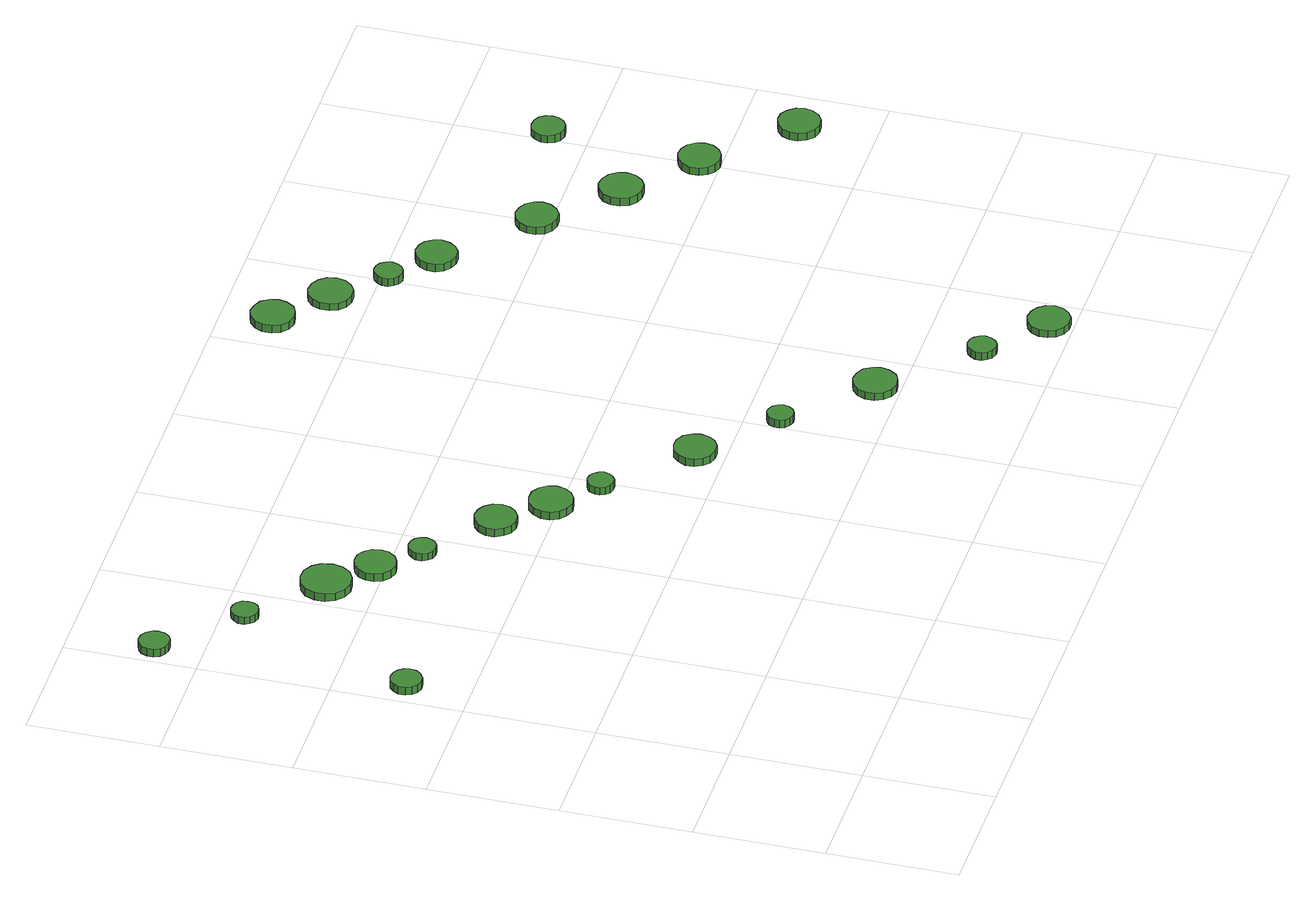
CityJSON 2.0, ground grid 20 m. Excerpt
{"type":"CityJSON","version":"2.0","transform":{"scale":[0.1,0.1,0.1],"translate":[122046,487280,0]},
"CityObjects":{
"tree1":{"type":"SolitaryVegetationObject","attributes":{"function":"something"},"geometry":[{"type":"MultiSurface","lod":"1","boundaries":[[[0,1,2,3,4,5,6,7,8,9,10,11,12,13,14]],[[15,16,17,18,19,20,21,22,23,24,25,26,27,28,29]],[[0,29,28,1]],[[1,28,27,2]],[[2,27,26,3]],[[3,26,25,4]],[[4,25,24,5]],[[5,24,23,6]],[[6,23,22,7]],[[7,22,21,8]],[[8,21,20,9]],[[9,20,19,10]],[[10,19,18,11]],[[11,18,17,12]],[[12,17,16,13]],[[13,16,15,14]],[[14,15,29,0]]]}]},
"tree2":{"type":"SolitaryVegetationObject","attributes":{"function":"something"},"geometry":[{"type":"MultiSurface","lod":"1","boundaries":[[[30,31,32,33,34,35,36,37,38,39,40,41,42,43,44]],[[45,46,47,48,49,50,51,52,53,54,55,56,57,58,59]],[[30,59,58,31]],[[31,58,57,32]],[[32,57,56,33]],[[33,56,55,34]],[[34,55,54,35]],[[35,54,53,36]],[[36,53,52,37]],[[37,52,51,38]],[[38,51,50,39]],[[39,50,49,40]],[[40,49,48,41]],[[41,48,47,42]],[[42,47,46,43]],[[43,46,45,44]],[[44,45,59,30]]]}]},
"tree3":{"type":"SolitaryVegetationObject","attributes":{"function":"something"},"geometry":[{"type":"MultiSurface","lod":"1","boundaries":[[[60,61,62,63,64,65,66,67,68,69,70,71,72,73,74]],[[75,76,77,78,79,80,81,82,83,84,85,86,87,88,89]],[[60,89,88,61]],[[61,88,87,62]],[[62,87,86,63]],[[63,86,85,64]],[[64,85,84,65]],[[65,84,83,66]],[[66,83,82,67]],[[67,82,81,68]],[[68,81,80,69]],[[69,80,79,70]],[[70,79,78,71]],[[71,78,77,72]],[[72,77,76,73]],[[73,76,75,74]],[[74,75,89,60]]]}]},
"tree4":{"type":"SolitaryVegetationObject","attributes":{"function":"something"},"geometry":[{"type":"MultiSurface","lod":"1","boundaries":[[[90,91,92,93,94,95,96,97,98,99,100,101,102,103,104]],[[105,106,107,108,109,110,111,112,113,114,115,116,117,118,119]],[[90,119,118,91]],[[91,118,117,92]],[[92,117,116,93]],[[93,116,115,94]],[[94,115,114,95]],[[95,114,113,96]],[[96,113,112,97]],[[97,112,111,98]],[[98,111,110,99]],[[99,110,109,100]],[[100,109,108,101]],[[101,108,107,102]],[[102,107,106,103]],[[103,106,105,104]],[[104,105,119,90]]]}]},
"tree5":{"type":"SolitaryVegetationObject","attributes":{"function":"something"},"geometry":[{"type":"MultiSurface","lod":"1","boundaries":[[[120,121,122,123,124,125,126,127,128,129,130,131,132,133,134]],[[135,136,137,138,139,140,141,142,143,144,145,146,147,148,149]],[[120,149,148,121]],[[121,148,147,122]],[[122,147,146,123]],[[123,146,145,124]],[[124,145,144,125]],[[125,144,143,126]],[[126,143,142,127]],[[127,142,141,128]],[[128,141,140,129]],[[129,140,139,130]],[[130,139,138,131]],[[131,138,137,132]],[[132,137,136,133]],[[133,136,135,134]],[[134,135,149,120]]]}]},
"tree6":{"type":"SolitaryVegetationObject","attributes":{"function":"something"},"geometry":[{"type":"MultiSurface","lod":"1","boundaries":[[[150,151,152,153,154,155,156,157,158,159,160,161,162,163,164]],[[165,166,167,168,169,170,171,172,173,174,175,176,177,178,179]],[[150,179,178,151]],[[151,178,177,152]],[[152,177,176,153]],[[153,176,175,154]],[[154,175,174,155]],[[155,174,173,156]],[[156,173,172,157]],[[157,172,171,158]],[[158,171,170,159]],[[159,170,169,160]],[[160,169,168,161]],[[161,168,167,162]],[[162,167,166,163]],[[163,166,165,164]],[[164,165,179,150]]]}]},
"tree7":{"type":"SolitaryVegetationObject","attributes":{"function":"something"},"geometry":[{"type":"MultiSurface","lod":"1","boundaries":[[[180,181,182,183,184,185,186,187,188,189,190,191,192,193,194]],[[195,196,197,198,199,200,201,202,203,204,205,206,207,208,209]],[[180,209,208,181]],[[181,208,207,182]],[[182,207,206,183]],[[183,206,205,184]],[[184,205,204,185]],[[185,204,203,186]],[[186,203,202,187]],[[187,202,201,188]],[[188,201,200,189]],[[189,200,199,190]],[[190,199,198,191]],[[191,198,197,192]],[[192,197,196,193]],[[193,196,195,194]],[[194,195,209,180]]]}]},
"tree8":{"type":"SolitaryVegetationObject","attributes":{"function":"something"},"geometry":[{"type":"MultiSurface","lod":"1","boundaries":[[[210,211,212,213,214,215,216,217,218,219,220,221,222,223,224]],[[225,226,227,228,229,230,231,232,233,234,235,236,237,238,239]],[[210,239,238,211]],[[211,238,237,212]],[[212,237,236,213]],[[213,236,235,214]],[[214,235,234,215]],[[215,234,233,216]],[[216,233,232,217]],[[217,232,231,218]],[[218,231,230,219]],[[219,230,229,220]],[[220,229,228,221]],[[221,228,227,222]],[[222,227,226,223]],[[223,226,225,224]],[[224,225,239,210]]]}]},
"tree9":{"type":"SolitaryVegetationObject","attributes":{"function":"something"},"geometry":[{"type":"MultiSurface","lod":"1","boundaries":[[[240,241,242,243,244,245,246,247,248,249,250,251,252,253,254]],[[255,256,257,258,259,260,261,262,263,264,265,266,267,268,269]],[[240,269,268,241]],[[241,268,267,242]],[[242,267,266,243]],[[243,266,265,244]],[[244,265,264,245]],[[245,264,263,246]],[[246,263,262,247]],[[247,262,261,248]],[[248,261,260,249]],[[249,260,259,250]],[[250,259,258,251]],[[251,258,257,252]],[[252,257,256,253]],[[253,256,255,254]],[[254,255,269,240]]]}]},
"tree10":{"type":"SolitaryVegetationObject","attributes":{"function":"something"},"geometry":[{"type":"MultiSurface","lod":"1","boundaries":[[[270,271,272,273,274,275,276,277,278,279,280,281,282,283,284]],[[285,286,287,288,289,290,291,292,293,294,295,296,297,298,299]],[[270,299,298,271]],[[271,298,297,272]],[[272,297,296,273]],[[273,296,295,274]],[[274,295,294,275]],[[275,294,293,276]],[[276,293,292,277]],[[277,292,291,278]],[[278,291,290,279]],[[279,290,289,280]],[[280,289,288,281]],[[281,288,287,282]],[[282,287,286,283]],[[283,286,285,284]],[[284,285,299,270]]]}]},
"tree11":{"type":"SolitaryVegetationObject","attributes":{"function":"something"},"geometry":[{"type":"MultiSurface","lod":"1","boundaries":[[[300,301,302,303,304,305,306,307,308,309,310,311,312,313,314]],[[315,316,317,318,319,320,321,322,323,324,325,326,327,328,329]],[[300,329,328,301]],[[301,328,327,302]],[[302,327,326,303]],[[303,326,325,304]],[[304,325,324,305]],[[305,324,323,306]],[[306,323,322,307]],[[307,322,321,308]],[[308,321,320,309]],[[309,320,319,310]],[[310,319,318,311]],[[311,318,317,312]],[[312,317,316,313]],[[313,316,315,314]],[[314,315,329,300]]]}]},
"tree12":{"type":"SolitaryVegetationObject","attributes":{"function":"something"},"geometry":[{"type":"MultiSurface","lod":"1","boundaries":[[[330,331,332,333,334,335,336,337,338,339,340,341,342,343,344]],[[345,346,347,348,349,350,351,352,353,354,355,356,357,358,359]],[[330,359,358,331]],[[331,358,357,332]],[[332,357,356,333]],[[333,356,355,334]],[[334,355,354,335]],[[335,354,353,336]],[[336,353,352,337]],[[337,352,351,338]],[[338,351,350,339]],[[339,350,349,340]],[[340,349,348,341]],[[341,348,347,342]],[[342,347,346,343]],[[343,346,345,344]],[[344,345,359,330]]]}]},
"tree13":{"type":"SolitaryVegetationObject","attributes":{"function":"something"},"geometry":[{"type":"MultiSurface","lod":"1","boundaries":[[[360,361,362,363,364,365,366,367,368,369,370,371,372,373,374]],[[375,376,377,378,379,380,381,382,383,384,385,386,387,388,389]],[[360,389,388,361]],[[361,388,387,362]],[[362,387,386,363]],[[363,386,385,364]],[[364,385,384,365]],[[365,384,383,366]],[[366,383,382,367]],[[367,382,381,368]],[[368,381,380,369]],[[369,380,379,370]],[[370,379,378,371]],[[371,378,377,372]],[[372,377,376,373]],[[373,376,375,374]],[[374,375,389,360]]]}]},
"tree14":{"type":"SolitaryVegetationObject","attributes":{"function":"something"},"geometry":[{"type":"MultiSurface","lod":"1","boundaries":[[[390,391,392,393,394,395,396,397,398,399,400,401,402,403,404]],[[405,406,407,408,409,410,411,412,413,414,415,416,417,418,419]],[[390,419,418,391]],[[391,418,417,392]],[[392,417,416,393]],[[393,416,415,394]],[[394,415,414,395]],[[395,414,413,396]],[[396,413,412,397]],[[397,412,411,398]],[[398,411,410,399]],[[399,410,409,400]],[[400,409,408,401]],[[401,408,407,402]],[[402,407,406,403]],[[403,406,405,404]],[[404,405,419,390]]]}]},
"tree15":{"type":"SolitaryVegetationObject","attributes":{"function":"something"},"geometry":[{"type":"MultiSurface","lod":"1","boundaries":[[[420,421,422,423,424,425,426,427,428,429,430,431,432,433,434]],[[435,436,437,438,439,440,441,442,443,444,445,446,447,448,449]],[[420,449,448,421]],[[421,448,447,422]],[[422,447,446,423]],[[423,446,445,424]],[[424,445,444,425]],[[425,444,443,426]],[[426,443,442,427]],[[427,442,441,428]],[[428,441,440,429]],[[429,440,439,430]],[[430,439,438,431]],[[431,438,437,432]],[[432,437,436,433]],[[433,436,435,434]],[[434,435,449,420]]]}]},
"tree16":{"type":"SolitaryVegetationObject","attributes":{"function":"something"},"geometry":[{"type":"MultiSurface","lod":"1","boundaries":[[[450,451,452,453,454,455,456,457,458,459,460,461,462,463,464]],[[465,466,467,468,469,470,471,472,473,474,475,476,477,478,479]],[[450,479,478,451]],[[451,478,477,452]],[[452,477,476,453]],[[453,476,475,454]],[[454,475,474,455]],[[455,474,473,456]],[[456,473,472,457]],[[457,472,471,458]],[[458,471,470,459]],[[459,470,469,460]],[[460,469,468,461]],[[461,468,467,462]],[[462,467,466,463]],[[463,466,465,464]],[[464,465,479,450]]]}]},
"tree17":{"type":"SolitaryVegetationObject","attributes":{"function":"something"},"geometry":[{"type":"MultiSurface","lod":"1","boundaries":[[[480,481,482,483,484,485,486,487,488,489,490,491,492,493,494]],[[495,496,497,498,499,500,501,502,503,504,505,506,507,508,509]],[[480,509,508,481]],[[481,508,507,482]],[[482,507,506,483]],[[483,506,505,484]],[[484,505,504,485]],[[485,504,503,486]],[[486,503,502,487]],[[487,502,501,488]],[[488,501,500,489]],[[489,500,499,490]],[[490,499,498,491]],[[491,498,497,492]],[[492,497,496,493]],[[493,496,495,494]],[[494,495,509,480]]]}]},
"tree18":{"type":"SolitaryVegetationObject","attributes":{"function":"something"},"geometry":[{"type":"MultiSurface","lod":"1","boundaries":[[[510,511,512,513,514,515,516,517,518,519,520,521,522,523,524]],[[525,526,527,528,529,530,531,532,533,534,535,536,537,538,539]],[[510,539,538,511]],[[511,538,537,512]],[[512,537,536,513]],[[513,536,535,514]],[[514,535,534,515]],[[515,534,533,516]],[[516,533,532,517]],[[517,532,531,518]],[[518,531,530,519]],[[519,530,529,520]],[[520,529,528,521]],[[521,528,527,522]],[[522,527,526,523]],[[523,526,525,524]],[[524,525,539,510]]]}]},
"tree19":{"type":"SolitaryVegetationObject","attributes":{"function":"something"},"geometry":[{"type":"MultiSurface","lod":"1","boundaries":[[[540,541,542,543,544,545,546,547,548,549,550,551,552,553,554]],[[555,556,557,558,559,560,561,562,563,564,565,566,567,568,569]],[[540,569,568,541]],[[541,568,567,542]],[[542,567,566,543]],[[543,566,565,544]],[[544,565,564,545]],[[545,564,563,546]],[[546,563,562,547]],[[547,562,561,548]],[[548,561,560,549]],[[549,560,559,550]],[[550,559,558,551]],[[551,558,557,552]],[[552,557,556,553]],[[553,556,555,554]],[[554,555,569,540]]]}]},
"tree20":{"type":"SolitaryVegetationObject","attributes":{"function":"something"},"geometry":[{"type":"MultiSurface","lod":"1","boundaries":[[[570,571,572,573,574,575,576,577,578,579,580,581,582,583,584]],[[585,586,587,588,589,590,591,592,593,594,595,596,597,598,599]],[[570,599,598,571]],[[571,598,597,572]],[[572,597,596,573]],[[573,596,595,574]],[[574,595,594,575]],[[575,594,593,576]],[[576,593,592,577]],[[577,592,591,578]],[[578,591,590,579]],[[579,590,589,580]],[[580,589,588,581]],[[581,588,587,582]],[[582,587,586,583]],[[583,586,585,584]],[[584,585,599,570]]]}]},
"tree21":{"type":"SolitaryVegetationObject","attributes":{"function":"something"},"geometry":[{"type":"MultiSurface","lod":"1","boundaries":[[[600,601,602,603,604,605,606,607,608,609,610,611,612,613,614]],[[615,616,617,618,619,620,621,622,623,624,625,626,627,628,629]],[[600,629,628,601]],[[601,628,627,602]],[[602,627,626,603]],[[603,626,625,604]],[[604,625,624,605]],[[605,624,623,606]],[[606,623,622,607]],[[607,622,621,608]],[[608,621,620,609]],[[609,620,619,610]],[[610,619,618,611]],[[611,618,617,612]],[[612,617,616,613]],[[613,616,615,614]],[[614,615,629,600]]]}]},
"tree22":{"type":"SolitaryVegetationObject","attributes":{"function":"something"},"geometry":[{"type":"MultiSurface","lod":"1","boundaries":[[[630,631,632,633,634,635,636,637,638,639,640,641,642,643,644]],[[645,646,647,648,649,650,651,652,653,654,655,656,657,658,659]],[[630,659,658,631]],[[631,658,657,632]],[[632,657,656,633]],[[633,656,655,634]],[[634,655,654,635]],[[635,654,653,636]],[[636,653,652,637]],[[637,652,651,638]],[[638,651,650,639]],[[639,650,649,640]],[[640,649,648,641]],[[641,648,647,642]],[[642,647,646,643]],[[643,646,645,644]],[[644,645,659,630]]]}]},
"tree23":{"type":"SolitaryVegetationObject","attributes":{"function":"something"},"geometry":[{"type":"MultiSurface","lod":"1","boundaries":[[[660,661,662,663,664,665,666,667,668,669,670,671,672,673,674]],[[675,676,677,678,679,680,681,682,683,684,685,686,687,688,689]],[[660,689,688,661]],[[661,688,687,662]],[[662,687,686,663]],[[663,686,685,664]],[[664,685,684,665]],[[665,684,683,666]],[[666,683,682,667]],[[667,682,681,668]],[[668,681,680,669]],[[669,680,679,670]],[[670,679,678,671]],[[671,678,677,672]],[[672,677,676,673]],[[673,676,675,674]],[[674,675,689,660]]]}]}
},
"vertices":[
[59,695,18],[57,704,18],[51,712,18],[42,717,18],[33,718,18],[23,715,18],[16,708,18],[12,700,18],[12,690,18],[16,681,18],[23,674,18],[33,671,18],[42,672,18],[51,677,18],[57,685,18],[57,685,5],[51,677,5],[42,672,5],[33,671,5],[23,674,5],[16,681,5],[12,690,5],[12,700,5],[16,708,5],[23,715,5],[33,718,5],[42,717,5],[51,712,5],[57,704,5],[59,695,5],
[55,1072,16],[53,1081,16],[47,1089,16],[39,1094,16],[29,1095,16],[20,1092,16],[13,1086,16],[9,1077,16],[9,1067,16],[13,1058,16],[20,1052,16],[29,1049,16],[39,1050,16],[47,1054,16],[53,1062,16],[53,1062,3],[47,1054,3],[39,1050,3],[29,1049,3],[20,1052,3],[13,1058,3],[9,1067,3],[9,1077,3],[13,1086,3],[20,1092,3],[29,1095,3],[39,1094,3],[47,1089,3],[53,1081,3],[55,1072,3],
[163,967,14],[162,975,14],[157,982,14],[149,986,14],[141,987,14],[133,984,14],[127,978,14],[123,971,14],[123,962,14],[127,955,14],[133,949,14],[141,946,14],[149,947,14],[157,951,14],[162,958,14],[162,958,2],[157,951,2],[149,947,2],[141,946,2],[133,949,2],[127,955,2],[123,962,2],[123,971,2],[127,978,2],[133,984,2],[141,987,2],[149,986,2],[157,982,2],[162,975,2],[163,967,2],
[281,872,17],[278,888,17],[269,901,17],[255,909,17],[239,910,17],[224,905,17],[212,895,17],[206,880,17],[206,864,17],[212,850,17],[224,839,17],[239,834,17],[255,836,17],[269,844,17],[278,857,17],[278,857,4],[269,844,4],[255,836,4],[239,834,4],[224,839,4],[212,850,4],[206,864,4],[206,880,4],[212,895,4],[224,905,4],[239,910,4],[255,909,4],[269,901,4],[278,888,4],[281,872,4],
[335,815,16],[333,828,16],[325,838,16],[314,845,16],[301,846,16],[289,842,16],[279,833,16],[274,822,16],[274,809,16],[279,797,16],[289,788,16],[301,784,16],[314,786,16],[325,792,16],[333,803,16],[333,803,3],[325,792,3],[314,786,3],[301,784,3],[289,788,3],[279,797,3],[274,809,3],[274,822,3],[279,833,3],[289,842,3],[301,846,3],[314,845,3],[325,838,3],[333,828,3],[335,815,3],
[383,760,15],[381,769,15],[376,776,15],[369,780,15],[360,781,15],[352,778,15],[346,772,15],[342,765,15],[342,756,15],[346,748,15],[352,742,15],[360,740,15],[369,741,15],[376,745,15],[381,752,15],[381,752,3],[376,745,3],[369,741,3],[360,740,3],[352,742,3],[346,748,3],[342,756,3],[342,765,3],[346,772,3],[352,778,3],[360,781,3],[369,780,3],[376,776,3],[381,769,3],[383,760,3],
[489,676,17],[486,689,17],[478,700,17],[467,706,17],[454,708,17],[441,704,17],[432,695,17],[426,683,17],[426,670,17],[432,658,17],[441,649,17],[454,645,17],[467,646,17],[478,653,17],[486,663,17],[486,663,4],[478,653,4],[467,646,4],[454,645,4],[441,649,4],[432,658,4],[426,670,4],[426,683,4],[432,695,4],[441,704,4],[454,708,4],[467,706,4],[478,700,4],[486,689,4],[489,676,4],
[555,611,16],[552,625,16],[544,636,16],[532,643,16],[518,644,16],[505,640,16],[495,631,16],[489,618,16],[489,604,16],[495,592,16],[505,583,16],[518,578,16],[532,580,16],[544,587,16],[552,598,16],[552,598,3],[544,587,3],[532,580,3],[518,578,3],[505,583,3],[495,592,3],[489,604,3],[489,618,3],[495,631,3],[505,640,3],[518,644,3],[532,643,3],[544,636,3],[552,625,3],[555,611,3],
[608,555,15],[606,563,15],[601,570,15],[594,574,15],[586,575,15],[578,572,15],[572,567,15],[569,559,15],[569,551,15],[572,544,15],[578,538,15],[586,536,15],[594,536,15],[601,541,15],[606,547,15],[606,547,2],[601,541,2],[594,536,2],[586,536,2],[578,538,2],[572,544,2],[569,551,2],[569,559,2],[572,567,2],[578,572,2],[586,575,2],[594,574,2],[601,570,2],[606,563,2],[608,555,2],
[736,445,15],[733,458,15],[726,469,15],[714,476,15],[701,477,15],[688,473,15],[679,464,15],[673,452,15],[673,439,15],[679,427,15],[688,418,15],[701,414,15],[714,415,15],[726,422,15],[733,432,15],[733,432,2],[726,422,2],[714,415,2],[701,414,2],[688,418,2],[679,427,2],[673,439,2],[673,452,2],[679,464,2],[688,473,2],[701,477,2],[714,476,2],[726,469,2],[733,458,2],[736,445,2],
[838,349,15],[836,357,15],[831,364,15],[824,368,15],[816,369,15],[808,366,15],[802,361,15],[799,353,15],[799,345,15],[802,337,15],[808,332,15],[816,329,15],[824,330,15],[831,334,15],[836,341,15],[836,341,2],[831,334,2],[824,330,2],[816,329,2],[808,332,2],[802,337,2],[799,345,2],[799,353,2],[802,361,2],[808,366,2],[816,369,2],[824,368,2],[831,364,2],[836,357,2],[838,349,2],
[966,238,14],[963,251,14],[955,263,14],[943,269,14],[930,271,14],[917,267,14],[906,257,14],[901,245,14],[901,231,14],[906,219,14],[917,209,14],[930,205,14],[943,207,14],[955,213,14],[963,225,14],[963,225,2],[955,213,2],[943,207,2],[930,205,2],[917,209,2],[906,219,2],[901,231,2],[901,245,2],[906,257,2],[917,267,2],[930,271,2],[943,269,2],[955,263,2],[963,251,2],[966,238,2],
[1080,113,15],[1078,121,15],[1073,128,15],[1066,133,15],[1057,134,15],[1048,131,15],[1042,125,15],[1038,117,15],[1038,108,15],[1042,100,15],[1048,94,15],[1057,91,15],[1066,92,15],[1073,97,15],[1078,104,15],[1078,104,2],[1073,97,2],[1066,92,2],[1057,91,2],[1048,94,2],[1042,100,2],[1038,108,2],[1038,117,2],[1042,125,2],[1048,131,2],[1057,134,2],[1066,133,2],[1073,128,2],[1078,121,2],[1080,113,2],
[1179,36,15],[1176,49,15],[1168,60,15],[1157,66,15],[1144,68,15],[1131,64,15],[1121,55,15],[1116,43,15],[1116,30,15],[1121,18,15],[1131,9,15],[1144,5,15],[1157,6,15],[1168,13,15],[1176,23,15],[1176,23,3],[1168,13,3],[1157,6,3],[1144,5,3],[1131,9,3],[1121,18,3],[1116,30,3],[1116,43,3],[1121,55,3],[1131,64,3],[1144,68,3],[1157,66,3],[1168,60,3],[1176,49,3],[1179,36,3],
[897,1123,14],[894,1136,14],[886,1148,14],[874,1154,14],[861,1156,14],[848,1152,14],[837,1142,14],[832,1130,14],[832,1116,14],[837,1104,14],[848,1094,14],[861,1090,14],[874,1092,14],[886,1098,14],[894,1110,14],[894,1110,1],[886,1098,1],[874,1092,1],[861,1090,1],[848,1094,1],[837,1104,1],[832,1116,1],[832,1130,1],[837,1142,1],[848,1152,1],[861,1156,1],[874,1154,1],[886,1148,1],[894,1136,1],[897,1123,1],
[971,1057,14],[968,1070,14],[960,1081,14],[948,1088,14],[934,1090,14],[921,1086,14],[911,1076,14],[906,1064,14],[906,1050,14],[911,1037,14],[921,1028,14],[934,1024,14],[948,1025,14],[960,1032,14],[968,1043,14],[968,1043,2],[960,1032,2],[948,1025,2],[934,1024,2],[921,1028,2],[911,1037,2],[906,1050,2],[906,1064,2],[911,1076,2],[921,1086,2],[934,1090,2],[948,1088,2],[960,1081,2],[968,1070,2],[971,1057,2],
[1030,990,14],[1028,998,14],[1023,1006,14],[1016,1010,14],[1007,1011,14],[998,1008,14],[992,1002,14],[988,994,14],[988,985,14],[992,977,14],[998,971,14],[1007,968,14],[1016,969,14],[1023,974,14],[1028,981,14],[1028,981,1],[1023,974,1],[1016,969,1],[1007,968,1],[998,971,1],[992,977,1],[988,985,1],[988,994,1],[992,1002,1],[998,1008,1],[1007,1011,1],[1016,1010,1],[1023,1006,1],[1028,998,1],[1030,990,1],
[1102,935,14],[1099,947,14],[1092,958,14],[1081,964,14],[1068,966,14],[1056,962,14],[1046,953,14],[1041,941,14],[1041,928,14],[1046,917,14],[1056,908,14],[1068,904,14],[1081,905,14],[1092,912,14],[1099,922,14],[1099,922,1],[1092,912,1],[1081,905,1],[1068,904,1],[1056,908,1],[1046,917,1],[1041,928,1],[1041,941,1],[1046,953,1],[1056,962,1],[1068,966,1],[1081,964,1],[1092,958,1],[1099,947,1],[1102,935,1],
[1229,818,16],[1226,831,16],[1218,842,16],[1207,848,16],[1194,850,16],[1181,846,16],[1171,837,16],[1166,825,16],[1166,812,16],[1171,800,16],[1181,791,16],[1194,787,16],[1207,788,16],[1218,795,16],[1226,805,16],[1226,805,3],[1218,795,3],[1207,788,3],[1194,787,3],[1181,791,3],[1171,800,3],[1166,812,3],[1166,825,3],[1171,837,3],[1181,846,3],[1194,850,3],[1207,848,3],[1218,842,3],[1226,831,3],[1229,818,3],
[1333,721,15],[1330,734,15],[1322,745,15],[1310,752,15],[1296,754,15],[1283,749,15],[1273,740,15],[1268,728,15],[1268,714,15],[1273,701,15],[1283,692,15],[1296,688,15],[1310,689,15],[1322,696,15],[1330,707,15],[1330,707,2],[1322,696,2],[1310,689,2],[1296,688,2],[1283,692,2],[1273,701,2],[1268,714,2],[1268,728,2],[1273,740,2],[1283,749,2],[1296,754,2],[1310,752,2],[1322,745,2],[1330,734,2],[1333,721,2],
[1434,631,15],[1431,644,15],[1423,655,15],[1412,661,15],[1399,663,15],[1386,658,15],[1377,650,15],[1371,638,15],[1371,624,15],[1377,612,15],[1386,603,15],[1399,599,15],[1412,601,15],[1423,607,15],[1431,618,15],[1431,618,2],[1423,607,2],[1412,601,2],[1399,599,2],[1386,603,2],[1377,612,2],[1371,624,2],[1371,638,2],[1377,650,2],[1386,658,2],[1399,663,2],[1412,661,2],[1423,655,2],[1431,644,2],[1434,631,2],
[1439,861,16],[1437,871,16],[1431,880,16],[1422,885,16],[1411,886,16],[1401,883,16],[1394,876,16],[1389,866,16],[1389,856,16],[1394,846,16],[1401,839,16],[1411,836,16],[1422,837,16],[1431,843,16],[1437,851,16],[1437,851,3],[1431,843,3],[1422,837,3],[1411,836,3],[1401,839,3],[1394,846,3],[1389,856,3],[1389,866,3],[1394,876,3],[1401,883,3],[1411,886,3],[1422,885,3],[1431,880,3],[1437,871,3],[1439,861,3],
[1558,516,13],[1555,528,13],[1547,539,13],[1536,546,13],[1523,547,13],[1510,543,13],[1500,534,13],[1495,522,13],[1495,509,13],[1500,497,13],[1510,488,13],[1523,484,13],[1536,485,13],[1547,492,13],[1555,503,13],[1555,503,0],[1547,492,0],[1536,485,0],[1523,484,0],[1510,488,0],[1500,497,0],[1495,509,0],[1495,522,0],[1500,534,0],[1510,543,0],[1523,547,0],[1536,546,0],[1547,539,0],[1555,528,0],[1558,516,0]
]}
